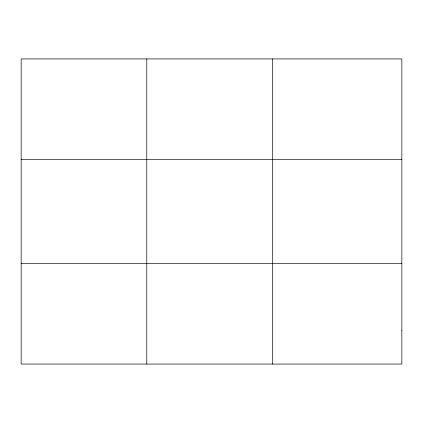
<?xml version="1.0" encoding="UTF-8"?>
<svg xmlns="http://www.w3.org/2000/svg" width="423" height="423" viewBox="0 0 423 423"><rect width="100%" height="100%" fill="white"/><g stroke="black" fill="none" stroke-linecap="round" stroke-linejoin="round"><path stroke-width="0.63" d="M146.781 364.066L146.781 58.934M272.412 364.066L272.412 58.934M21.15 159.63L401.85 159.63M21.15 263.37L401.85 263.37M401.85 330.5L401.85 364.066L21.15 364.066L21.15 58.934L401.85 58.934L401.85 330.5"/></g></svg>
